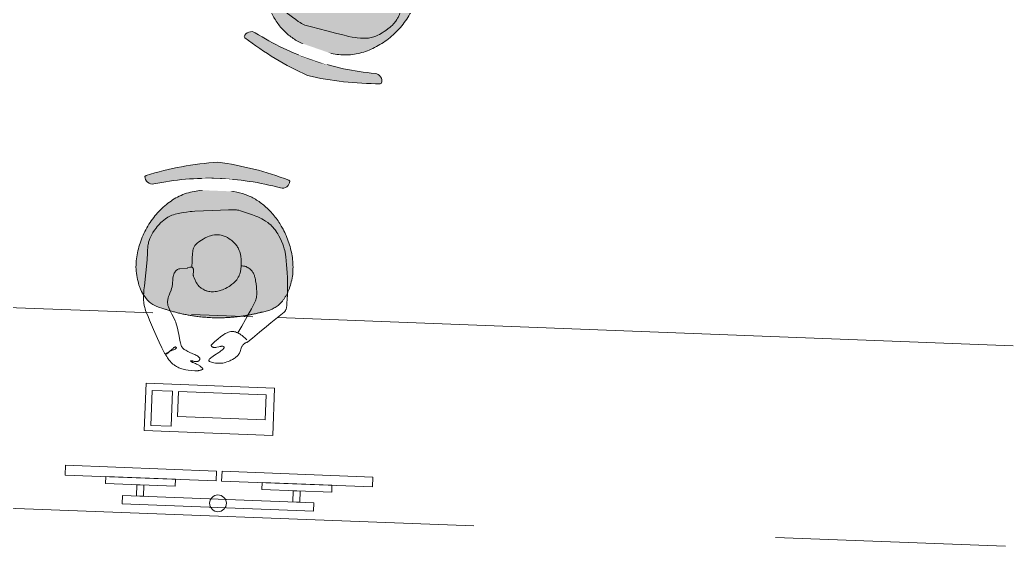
# Model space of a CAD drawing. Header units: millimetres. Extents: x 53255 to 75711, y -557 to 19362.
# Drawn here: x 58340 to 61893, y -557 to 1327 of the extents above; entities that cross this region are included whole.
import ezdxf

# ---------------------------------------------------------------- set-up
doc = ezdxf.new("R2010")
doc.units = ezdxf.units.MM
doc.header["$MEASUREMENT"] = 0
for name, color, linetype, lineweight in [('FURN-FILE', 211, 'Continuous', 0), ('FURN-WKST', 42, 'Continuous', 13), ('Q-CASE', 33, 'Continuous', 13)]:
    doc.layers.add(name, color=color, linetype=linetype, lineweight=lineweight)

# ---------------------------------------------------------------- blocks, each defined once
blk = doc.blocks.new('*U128')
at = {"linetype": 'ByBlock', "lineweight": -2, "extrusion": (0, 0, -1)}
blk.add_hatch(color=7, dxfattribs=at).paths.add_polyline_path([(240, 333.8, 0.058838), (-17.8, 378.3, 0.058838), (-270.6, 310.9), (-274, 307.6, 0.485231), (-240.2, 283.4, -0.059133), (-15.2, 320.4, -0.059133), (212.3, 303.7, 0.485231), (243.7, 330.9)])
h = blk.add_hatch(color=7, dxfattribs=at)
edge = h.paths.add_edge_path()
edge.add_spline(control_points=[(177.4, -145.2), (207.7, -138.4), (239.5, -120.2), (285.5, -39.3), (282.8, 112.4), (154.2, 268.8), (37, 282.3), (-13.3, 278.2)], knot_values=[0, 0, 0, 0, 0.127805, 0.173291, 0.430539, 0.788352, 1, 1, 1, 1], degree=3, periodic=0)
edge.add_spline(control_points=[(-13.3, 278.2), (-63.7, 277.8), (-179.2, 253.8), (-293.3, 86.5), (-282.4, -64.8), (-229.3, -141.2), (-196, -156.5), (-165.2, -160.6)], knot_values=[0, 0, 0, 0, 0.211648, 0.569461, 0.826709, 0.872195, 1, 1, 1, 1], degree=3, periodic=0)
edge.add_line((-165.2, -160.6), (-165.2, -160.8))
edge.add_arc((-20, 427.7), 606.2, 256.1357, 272.5726)
edge.add_arc((-20, 427.7), 606.2, 272.5725, 289.0094)
edge.add_line((177.4, -145.4), (177.4, -145.2))
at = {"color": 0, "linetype": 'ByBlock', "lineweight": -2, "extrusion": (0, 0, -1), "flags": 128}
blk.add_lwpolyline([(240, 333.8, 0.058838), (-17.8, 378.3), (-17.8, 378.3, 0.058838), (-270.6, 310.9), (-274, 307.6, 0.485231), (-240.2, 283.4), (-240.2, 283.4, -0.059133), (-15.2, 320.4, -0.059133), (212.3, 303.7), (212.3, 303.7, 0.485231), (243.7, 330.9), (240, 333.8)], format="xyb", close=True, dxfattribs=at)
at = {"color": 0, "linetype": 'ByBlock', "lineweight": -2}
blk.add_rational_spline([(-177.4, -145.2), (-207.7, -138.4), (-239.5, -120.2), (-285.5, -39.3), (-282.8, 112.4), (-154.2, 268.8), (-37, 282.3), (13.3, 278.2), (63.7, 277.8), (179.2, 253.8), (293.3, 86.5), (282.4, -64.8), (229.3, -141.2), (196, -156.5), (165.2, -160.6), (165.2, -160.6), (165.2, -160.7), (165.2, -160.8), (108.8, -174.7), (50.9, -180.5), (-7.2, -177.9), (-65.3, -175.2), (-122.4, -164.4), (-177.4, -145.4), (-177.4, -145.3), (-177.4, -145.3), (-177.4, -145.2)], [1, 1, 1, 1, 1, 1, 1, 1, 1, 1, 1, 1, 1, 1, 1, 1, 1, 1, 0.993153505411, 0.993153505411, 1, 0.993153505411, 0.993153505411, 1, 1, 1, 1], degree=3, knots=[0, 0, 0, 0, 0.021301, 0.028882, 0.071757, 0.131392, 0.166667, 0.166667, 0.166667, 0.201941, 0.261577, 0.304452, 0.312032, 0.333333, 0.333333, 0.333333, 0.5, 0.5, 0.5, 0.666667, 0.666667, 0.666667, 0.833333, 0.833333, 0.833333, 1, 1, 1, 1], dxfattribs=at)
blk.add_wipeout([(-37.7, 321.4), (67.7, 317.3), (66, 274.1), (-39.4, 278.1)], dxfattribs=at)
blk = doc.blocks.new('*U129')
at = {"color": 0, "linetype": 'ByBlock', "lineweight": -2, "extrusion": (0, 0, -1), "flags": 128}
for points in [[(67.6, 119.9), (64.8, 117), (62.3, 114.2), (60.1, 111.5), (58.2, 108.8), (54.9, 103.7), (52.4, 99), (50.3, 94.8), (48.7, 91), (46.3, 84.4), (44.7, 79.5), (43.7, 75.8), (42.4, 70.4), (41.4, 65.2), (41.1, 62.7), (41, 60.3), (41.3, 55.5), (42.1, 50.9), (43.4, 46.6), (45, 42.6), (46.8, 38.8), (48.8, 35.3), (50.9, 32.1), (55.2, 26.1), (59.5, 21.1), (63.5, 16.9), (67.2, 13.3), (74, 7.6), (79.3, 3.7), (83.3, 1), (89.3, -2.5), (95.3, -5.4), (95.5, -5.4), (95.7, -5.5), (95.9, -5.5), (96, -5.5), (96.2, -5.5), (96.6, -5.5), (97, -5.4), (97.3, -5.3), (97.6, -5.2), (97.9, -5), (98.2, -4.9), (98.7, -4.6), (99.1, -4.3), (99.5, -4), (99.8, -3.8), (100, -3.6), (100.2, -3.4), (100.5, -3), (100.7, -2.8), (100.9, -2.6), (101, -2.4), (101.2, -2.1), (101.5, -1.3), (101.7, -0.5), (101.8, 0.5), (101.9, 1.4), (101.8, 3.5), (101.7, 5.6), (101.4, 7.8), (101, 9.9), (97.5, 26.9), (97.2, 28.8), (97, 30.5), (96.8, 31.9), (96.7, 34.2), (96.7, 35.8), (96.8, 36.8), (97.1, 38.3), (97.5, 39.4), (97.9, 40), (98.8, 40.6), (99.8, 40.8), (101, 40.6), (102.4, 40), (103.8, 39.1), (105.2, 38), (106.8, 36.7), (108.3, 35.2), (109.9, 33.6), (113.1, 30.1), (116.3, 26.5), (119.4, 22.8), (131.4, 8.2), (135.8, 3), (139.5, -1.1), (142.5, -4.3), (145, -6.6), (147, -8.3), (148.6, -9.4), (149.8, -10.1), (150.9, -10.5), (151.7, -10.7), (152.4, -10.6), (153.3, -10.3), (154, -9.7), (154.3, -9), (154.8, -7.7), (155, -6.1), (155.6, 0.9), (156, 7.1), (156.2, 12.4), (156.2, 21.8), (156, 28.8), (155.6, 34), (154.9, 41.8), (153.8, 49.5), (153.2, 52.7), (152.4, 55.7), (151.5, 58.4), (150.6, 60.8), (149.6, 63.1), (147.4, 67.3), (145.2, 70.9), (143.1, 74), (141.1, 76.6), (137.4, 81), (134.3, 84.2), (129.5, 88.8), (124.3, 93.1), (122.1, 94.7), (120, 95.9), (117.9, 96.9), (115.9, 97.7), (114, 98.4), (110.4, 99.4), (104.1, 100.8), (99.3, 101.9), (95.8, 102.8), (93.3, 103.7), (91.5, 104.4), (90.1, 105.1), (88.2, 106.2), (86.3, 107.6), (85.2, 108.4), (84.3, 109.2), (83.6, 109.9), (82.9, 110.5), (81.8, 111.6), (81, 112.5), (80.4, 113.2), (79.6, 114.2), (78.8, 115.3), (78.4, 115.8), (78.1, 116.4), (77.6, 117.4), (76.1, 121.2), (75.7, 122.1), (75.3, 122.8), (75.1, 123.3), (74.6, 124), (74.3, 124.3), (74, 124.6), (59.1, 140.2), (36.2, 163.2), (13.5, 186.2), (-0.5, 201.1), (-21.2, 223.6), (-31.8, 234.8), (-42.6, 245.8), (-43.7, 246.8), (-44.8, 247.6), (-45.8, 248.3), (-46.9, 248.9), (-47.9, 249.5), (-49.8, 250.3), (-51.6, 250.9), (-53.2, 251.4), (-54.6, 251.8), (-57.1, 252.2), (-59, 252.5), (-61.9, 252.8), (-64.7, 252.9), (-74.3, 253.2), (-90.9, 253.1), (-103.2, 252.7), (-121.7, 251.6), (-140.3, 250), (-165.4, 247.4), (-184.2, 245), (-212.2, 241), (-226.2, 238.7), (-240.1, 236.2), (-248.6, 234.3), (-255.9, 232.3), (-262.2, 230.3), (-267.7, 228.3), (-277.2, 224.5), (-284.2, 221.3), (-294.6, 216.2), (-304.7, 210.7), (-312.4, 206.1), (-319, 201.8), (-324.5, 197.8), (-329.2, 194.1), (-333.2, 190.7), (-336.6, 187.6), (-342.3, 181.9), (-346.4, 177.3), (-349.4, 173.7), (-353.6, 168), (-357.5, 162), (-360, 157.8), (-364.2, 150.1), (-367.5, 143.3), (-370.1, 137.4), (-372.2, 132.2), (-375.5, 122.9), (-377.8, 115.9), (-380.8, 105.3), (-383.7, 94.3), (-387.6, 80.1), (-390.3, 69.4), (-392, 61.5), (-392.9, 55.5), (-393.4, 51), (-393.6, 47.6), (-393.7, 42.5), (-393.4, 37.4), (-391.6, 18.4), (-388.4, -10.1), (-385, -38.5), (-381.1, -69.9), (-377.2, -101.3), (-376, -110.1), (-374.7, -117.7), (-372.1, -131.1), (-369.9, -141.1), (-368, -148.5), (-364.9, -159.5), (-361.5, -170.2), (-359.3, -176.2), (-356.9, -181.5), (-354.3, -186.4), (-351.7, -190.9), (-349, -195), (-343.5, -202.3), (-338.2, -208.4), (-333.2, -213.6), (-328.5, -217.9), (-319.7, -225.1), (-312.7, -230.3), (-307.2, -234), (-298.7, -239.3), (-289.8, -244.3), (-286.4, -246.1), (-280, -249.1), (-274.6, -251.4), (-269.8, -253.1), (-265.6, -254.4), (-262, -255.5), (-255.6, -256.9), (-250.7, -257.7), (-247.1, -258.1), (-241.5, -258.6), (-235.9, -258.8), (-230.2, -258.7), (-220.2, -258.5), (-205.3, -258), (-197.8, -257.9), (-190.4, -257.9), (-143.9, -259), (-97.3, -260.2), (-82.7, -260.5), (-71.8, -260.5), (-63.6, -260.3), (-57.5, -260), (-48.3, -259.2), (-43.7, -258.7), (-39.2, -258), (-35, -257.1), (-31.1, -256.2), (-23.9, -254.2), (-17.7, -252), (-12.4, -250), (-3.1, -245.9), (3.7, -242.6), (13.8, -237.5), (23.8, -232.2), (55.3, -215.5), (86.8, -198.5), (99.7, -191.5), (118.8, -180.7), (137.8, -169.7), (138.9, -168.9), (139.7, -168), (140.2, -167.1), (140.5, -166.1), (140.5, -165.1), (140.5, -164.1), (140.2, -163), (139.9, -161.9), (139.4, -160.9), (138.9, -159.8), (137.6, -157.7), (136.1, -155.6), (134.5, -153.6), (132.9, -151.7), (129.6, -148.2), (126.6, -145.1), (123.9, -142.5), (121.7, -140.4), (119.8, -138.6), (118.3, -137.1), (117.1, -135.8), (116.2, -134.8), (115.4, -134), (114.3, -132.7), (113.7, -131.8), (113.3, -131.2), (113, -130.5), (113, -129.9), (113.2, -129.6), (113.4, -129.6), (113.8, -129.8), (114.2, -130.2), (114.7, -130.8), (115.3, -131.5), (115.8, -132.3), (116.5, -133.2), (117.1, -134.2), (118.5, -136.3), (119.9, -138.5), (121.3, -140.8), (124.1, -145.3), (126.8, -149.4), (129.2, -152.9), (131.3, -155.7), (133.1, -158.1), (134.7, -159.9), (136, -161.4), (137.2, -162.5), (138.2, -163.3), (139, -163.9), (139.7, -164.3), (141, -164.9), (141.8, -165.1), (142.5, -165.1), (143.3, -164.9), (144.2, -164.5), (146.1, -163.1), (148.1, -161.7), (150.1, -160.3), (152.1, -158.9), (156, -155.9), (159.5, -153.1), (162.6, -150.5), (165.3, -148), (167.6, -145.8), (169.5, -143.7), (172.6, -140), (174.8, -137), (176.2, -134.7), (178.1, -131.1), (178.9, -129.3), (179.6, -127.4), (182.3, -118.5), (184.3, -110.7), (185.8, -103.9), (187, -98), (188.6, -87.7), (189.6, -80), (190.7, -68.5), (191.5, -57), (191.6, -55.2), (191.7, -53.5), (191.7, -51.7), (191.6, -48.4), (191.5, -45.4), (191.2, -42.9), (190.8, -40.7), (190.4, -38.8), (190, -37.3), (189.6, -36), (189.2, -35), (188.8, -34.1), (188, -32.7), (187.3, -31.8), (186.7, -31.2), (185.8, -30.4), (184.8, -29.7), (184.4, -29.6), (184.1, -29.5), (183.7, -29.5), (183.4, -29.5), (183.1, -29.5), (182.8, -29.6), (182.2, -29.9), (181.6, -30.2), (181, -30.6), (180.5, -31), (180, -31.5), (179.6, -31.9), (178.7, -32.9), (178, -33.8), (176.8, -35.5), (175.9, -36.7), (175.2, -37.7), (174.8, -38.3), (174.1, -39.3), (173.5, -40.2), (172.8, -41.2), (172.2, -42.2), (171.1, -44.5), (170.2, -46.9), (169.4, -49.2), (168, -53.9), (167, -58.1), (166.1, -61.8), (165.3, -64.8), (164.6, -67.3), (164, -69.3), (163.4, -70.9), (162.8, -72.1), (162.3, -73), (161.9, -73.8), (161.4, -74.3), (160.6, -75.1), (160, -75.5), (159.4, -75.6), (158.6, -75.7), (157.7, -75.5), (157.2, -75.3), (156.8, -74.9), (156.5, -74.5), (156.3, -74.1), (156.1, -73.5), (156, -73), (155.9, -72.4), (155.9, -71), (156.1, -69.7), (156.3, -68.3), (156.5, -66.9), (157.1, -64.2), (158.1, -59.2), (158.4, -57.3), (158.5, -55.7), (158.6, -54.3), (158.6, -53.1), (158.6, -52.2), (158.5, -51.3), (158.2, -50), (157.9, -49.1), (157.6, -48.4), (157, -47.5), (156.2, -46.8), (155.3, -46), (154.5, -45.4), (153.8, -44.8), (153.2, -44.4), (152.6, -44), (152.1, -43.7), (151.2, -43.1), (150.5, -42.8), (150, -42.6), (149.2, -42.3), (148.8, -42.2), (148.4, -42.1), (146.2, -41.7), (144.2, -41.7), (142.4, -42.1), (140.8, -42.8), (139.4, -43.7), (138.1, -44.8), (136.9, -46.1), (135.9, -47.5), (134, -50.7), (132.4, -54.2), (131.1, -57.9), (129.9, -61.5), (127.9, -68.9), (124.3, -82.4), (122.8, -87.4), (121.4, -91.7), (120, -95.2), (118.7, -98.2), (117.4, -100.6), (115, -104.5), (113, -107.1), (111.3, -108.7), (108.5, -110.8), (107, -111.7), (105.4, -112.4), (96, -115.7), (87.6, -118.4), (58, -126.7), (43.2, -131.1), (36, -133.6), (28.8, -136.2), (23.8, -138.4), (19.3, -140.7), (11, -145.5), (-3.1, -154.8), (-13.8, -161.6), (-17.9, -163.9), (-21.5, -165.8), (-28.1, -168.7), (-33.1, -170.5), (-37, -171.5), (-43.1, -172.6), (-46.2, -172.9), (-49.4, -173), (-52.9, -172.9), (-56.1, -172.7), (-59.1, -172.3), (-64.5, -171.4), (-69.2, -170.3), (-77.3, -168.1), (-89.2, -164.4), (-95.1, -162.8), (-101.1, -161.4), (-104.8, -160.8), (-108.2, -160.4), (-114.7, -160.1), (-126.2, -160.1), (-130.5, -160.1), (-134.3, -159.9), (-137.6, -159.6), (-140.4, -159.3), (-145.4, -158.4), (-149, -157.3), (-151.7, -156.3), (-153.7, -155.4), (-156.6, -153.9), (-159.6, -152), (-160.7, -151.1), (-161.7, -150.3), (-163.5, -148.4), (-164.9, -146.5), (-166.1, -144.7), (-166.9, -142.9), (-167.7, -141.1), (-168.2, -139.4), (-169.1, -136.1), (-169.7, -133.1), (-170.4, -127.7), (-171.3, -119.6), (-171.9, -115.6), (-172.3, -113.7), (-172.8, -111.8), (-173.1, -110.8), (-173.5, -109.9), (-174.3, -108.2), (-175.7, -105.3), (-176.2, -104.2), (-176.6, -103.2), (-176.9, -102.3), (-177.1, -101.6), (-177.2, -100.9), (-177.3, -100.2), (-177.3, -99.1), (-177.3, -98.2), (-177.2, -97.6), (-177, -96.5), (-176.7, -95.4), (-176.2, -94.3), (-175.6, -93.3), (-175, -92.4), (-174.4, -91.6), (-173.8, -91), (-173.1, -90.5), (-172.4, -90), (-171, -89.3), (-169.6, -88.9), (-168.1, -88.6), (-166.7, -88.4), (-165.4, -88.3), (-162.8, -88.3), (-153.2, -88.9), (-150.9, -88.9), (-149.3, -88.7), (-148.1, -88.5), (-146.3, -88.1), (-145.5, -87.8), (-144.7, -87.4), (-135.3, -82.6), (-131.7, -80.8), (-128.7, -79.1), (-126, -77.6), (-123.8, -76.2), (-119.9, -73.5), (-117, -71.2), (-115, -69.4), (-113.5, -67.9), (-111.3, -65.6), (-109.2, -63), (-107.1, -60.3), (-105.4, -57.6), (-103.9, -55.2), (-102.6, -52.9), (-100.6, -48.4), (-99, -44.5), (-97.9, -41.1), (-97.1, -38), (-96.5, -35.3), (-95.8, -30.5), (-95.4, -26.9), (-95.1, -21.3), (-95.1, -15.7), (-95.2, -12.2), (-95.6, -8.9), (-96, -5.9), (-97.2, -0.2), (-98.5, 4.7), (-99.9, 8.9), (-101.3, 12.5), (-102.6, 15.6), (-105.2, 20.9), (-107.3, 24.8), (-110.7, 30.5), (-114.5, 35.9), (-118.5, 41.2), (-122.1, 45.8), (-125.3, 49.7), (-128.3, 53), (-131, 55.8), (-133.5, 58.2), (-138.1, 62.2), (-141.8, 65), (-144.7, 67), (-149.3, 69.8), (-151.8, 71.1), (-154.3, 72.3), (-157.1, 73.6), (-159.6, 74.6), (-162, 75.4), (-166.5, 76.7), (-170.3, 77.6), (-173.7, 78.2), (-176.6, 78.6), (-181.8, 79), (-185.6, 79.2), (-191.6, 79.2), (-197.6, 79.2), (-205.2, 78.9), (-211.9, 78.3), (-217.7, 77.5), (-222.7, 76.7), (-227, 75.8), (-230.7, 74.8), (-237.1, 73), (-241.9, 71.4), (-245.3, 70), (-250.4, 67.8), (-255.3, 65.2), (-258.3, 63.5), (-263.7, 60.1), (-268.2, 56.8), (-271.9, 53.6), (-275.1, 50.6), (-277.7, 47.8), (-279.8, 45.2), (-281.7, 42.8), (-284.7, 38.3), (-286.9, 34.7), (-288.4, 31.8), (-290.5, 27.3), (-292.5, 22.4), (-294.2, 17.4), (-295.6, 12.7), (-296.6, 8.4), (-297.4, 4.5), (-297.9, 0.8), (-298.3, -2.6), (-298.6, -8.9), (-298.6, -14.2), (-298.2, -18.8), (-297.7, -22.7), (-297.2, -26.1), (-295.8, -31.9), (-294.6, -36.1), (-292.4, -42.2), (-289.8, -48.1), (-287.9, -51.9), (-285.9, -55.5), (-283.9, -59), (-279.8, -65.5), (-275.8, -71), (-272, -75.7), (-268.4, -79.6), (-265.1, -82.9), (-262.1, -85.5), (-259.3, -87.6), (-256.8, -89.3), (-252.3, -92), (-248.7, -93.7), (-246, -94.7), (-241.7, -96), (-237.3, -96.8), (-229.9, -97.5), (-223.4, -97.9), (-217.9, -97.9), (-208.3, -97.8), (-194, -97.1), (-186.8, -96.8), (-179.6, -96.6)], [(44.3, 86.5), (19.9, 97.9), (-4.6, 109.4), (-20.7, 116.9), (-32.7, 122.4), (-41.8, 126.5), (-55.6, 132.4), (-62.7, 135.3), (-69.9, 138.1), (-74.5, 139.6), (-78.9, 140.7), (-83, 141.5), (-86.9, 142), (-90.6, 142.3), (-97.5, 142.5), (-103.6, 142.3), (-108.9, 141.8), (-118.2, 140.5), (-125.2, 139.3), (-135.5, 137.2), (-145.5, 135.1), (-150.5, 134), (-154.9, 132.9), (-158.6, 131.7), (-161.9, 130.5), (-164.7, 129.3), (-167.1, 128.2), (-169.2, 127.1), (-172.7, 125), (-175.3, 123.2), (-177.1, 121.8), (-179.8, 119.4), (-182.3, 116.8), (-183.6, 115.1), (-186.1, 112), (-188, 109.2), (-189.5, 106.7), (-190.7, 104.4), (-191.6, 102.4), (-192.4, 100.7), (-193.5, 97.5), (-194.2, 95.1), (-194.6, 93.3), (-195.1, 90.5), (-195.4, 87.7), (-195.7, 83.5), (-196, 79.2)]]:
    blk.add_lwpolyline(points, dxfattribs=at)
blk = doc.blocks.new('*U130')
at = {"color": 0, "linetype": 'ByBlock', "lineweight": -2, "flags": 128}
for points in [[(-93.8, -226.5), (-76.1, 233.1), (93.8, 226.5), (76.1, -233.1), (-93.8, -226.5)], [(65, 131.6), (67.8, 204.9), (-57.6, 209.7), (-60.4, 136.4), (65, 131.6)], [(-37.9, -200.2), (-25.8, 114.3), (64.2, 110.8), (52, -203.7), (-37.9, -200.2)]]:
    blk.add_lwpolyline(points, close=True, dxfattribs=at)
blk = doc.blocks.new('wrk3_21')
at = {"layer": 'FURN-FILE', "color": 0, "linetype": 'Continuous', "lineweight": 0, "flags": 128}
for points in [[(200, 166.9), (740, 166.9), (740, 201.9), (200, 201.9), (200, 166.9)], [(760, 166.9), (1300, 166.9), (1300, 201.9), (760, 201.9), (760, 166.9)], [(345, 166.9), (595, 166.9), (595, 141.9), (345, 141.9), (345, 166.9)], [(905, 166.9), (1155, 166.9), (1155, 141.9), (905, 141.9), (905, 166.9)], [(457.5, 141.9), (482.5, 141.9), (482.5, 101.9), (457.5, 101.9), (457.5, 141.9)], [(1017.5, 141.9), (1042.5, 141.9), (1042.5, 101.9), (1017.5, 101.9), (1017.5, 141.9)], [(407.5, 101.9), (1092.5, 101.9), (1092.5, 71.9), (407.5, 71.9), (407.5, 101.9)]]:
    blk.add_lwpolyline(points, close=True, dxfattribs=at)
at = {"layer": 'FURN-FILE', "color": 0, "linetype": 'Continuous', "lineweight": 0}
blk.add_circle((750, 86.9), 30, dxfattribs=at)
at = {"layer": 'FURN-WKST', "color": 0}
blk.add_line((0, 40), (1500, 40), dxfattribs=at)
at = {"layer": 'FURN-FILE', "color": 0, "linetype": 'Continuous', "lineweight": 0, "extrusion": (0, 0, -1), "rotation": 2.212929250014386}
blk.add_blockref('*U128', (-705.9, 928), dxfattribs=at)
at = {"layer": 'FURN-FILE', "color": 0, "linetype": 'Continuous', "lineweight": 0, "rotation": 92.21320400544748}
blk.add_blockref('*U130', (706.2, 421.9), dxfattribs=at)
at = {"layer": 'FURN-WKST', "color": 0, "flags": 128}
blk.add_lwpolyline([(0, 0), (1500, 0), (1500, 750), (0, 750), (0, 0)], close=True, dxfattribs=at)
at = {"layer": 'FURN-FILE', "color": 0, "linetype": 'Continuous', "lineweight": 0, "extrusion": (0, 0, -1), "rotation": 92.21292925001437}
blk.add_blockref('*U129', (-713.2, 747.1), dxfattribs=at)
blk = doc.blocks.new('*U192')
at = {"linetype": 'ByBlock', "lineweight": -2, "extrusion": (0, 0, -1)}
blk.add_hatch(color=7, dxfattribs=at).paths.add_polyline_path([(240, 333.8, 0.058838), (-17.8, 378.3, 0.058838), (-270.6, 310.9), (-274, 307.6, 0.485231), (-240.2, 283.4, -0.059133), (-15.2, 320.4, -0.059133), (212.3, 303.7, 0.485231), (243.7, 330.9)])
h = blk.add_hatch(color=7, dxfattribs=at)
edge = h.paths.add_edge_path()
edge.add_spline(control_points=[(177.4, -145.2), (207.7, -138.4), (239.5, -120.2), (285.5, -39.3), (282.8, 112.4), (154.2, 268.8), (37, 282.3), (-13.3, 278.2)], knot_values=[0, 0, 0, 0, 0.127805, 0.173291, 0.430539, 0.788352, 1, 1, 1, 1], degree=3, periodic=0)
edge.add_spline(control_points=[(-13.3, 278.2), (-63.7, 277.8), (-179.2, 253.8), (-293.3, 86.5), (-282.4, -64.8), (-229.3, -141.2), (-196, -156.5), (-165.2, -160.6)], knot_values=[0, 0, 0, 0, 0.211648, 0.569461, 0.826709, 0.872195, 1, 1, 1, 1], degree=3, periodic=0)
edge.add_line((-165.2, -160.6), (-165.2, -160.8))
edge.add_arc((-20, 427.7), 606.2, 256.1357, 272.5726)
edge.add_arc((-20, 427.7), 606.2, 272.5725, 289.0094)
edge.add_line((177.4, -145.4), (177.4, -145.2))
at = {"color": 0, "linetype": 'ByBlock', "lineweight": -2, "extrusion": (0, 0, -1), "flags": 128}
blk.add_lwpolyline([(240, 333.8, 0.058838), (-17.8, 378.3), (-17.8, 378.3, 0.058838), (-270.6, 310.9), (-274, 307.6, 0.485231), (-240.2, 283.4), (-240.2, 283.4, -0.059133), (-15.2, 320.4, -0.059133), (212.3, 303.7), (212.3, 303.7, 0.485231), (243.7, 330.9), (240, 333.8)], format="xyb", close=True, dxfattribs=at)
at = {"color": 0, "linetype": 'ByBlock', "lineweight": -2}
blk.add_rational_spline([(-177.4, -145.2), (-207.7, -138.4), (-239.5, -120.2), (-285.5, -39.3), (-282.8, 112.4), (-154.2, 268.8), (-37, 282.3), (13.3, 278.2), (63.7, 277.8), (179.2, 253.8), (293.3, 86.5), (282.4, -64.8), (229.3, -141.2), (196, -156.5), (165.2, -160.6), (165.2, -160.6), (165.2, -160.7), (165.2, -160.8), (108.8, -174.7), (50.9, -180.5), (-7.2, -177.9), (-65.3, -175.2), (-122.4, -164.4), (-177.4, -145.4), (-177.4, -145.3), (-177.4, -145.3), (-177.4, -145.2)], [1, 1, 1, 1, 1, 1, 1, 1, 1, 1, 1, 1, 1, 1, 1, 1, 1, 1, 0.993153505411, 0.993153505411, 1, 0.993153505411, 0.993153505411, 1, 1, 1, 1], degree=3, knots=[0, 0, 0, 0, 0.021301, 0.028882, 0.071757, 0.131392, 0.166667, 0.166667, 0.166667, 0.201941, 0.261577, 0.304452, 0.312032, 0.333333, 0.333333, 0.333333, 0.5, 0.5, 0.5, 0.666667, 0.666667, 0.666667, 0.833333, 0.833333, 0.833333, 1, 1, 1, 1], dxfattribs=at)
blk.add_wipeout([(-37.7, 321.4), (67.7, 317.3), (66, 274.1), (-39.4, 278.1)], dxfattribs=at)
blk = doc.blocks.new('*U193')
at = {"color": 0, "linetype": 'ByBlock', "lineweight": -2, "extrusion": (0, 0, -1), "flags": 128}
for points in [[(67.6, 119.9), (61.8, 113.1), (57.1, 107.1), (53.3, 101.8), (50.4, 97.1), (48.1, 93), (46.3, 89.5), (45, 86.4), (43.9, 83.6), (43.1, 81.3), (42.1, 77.2), (41.5, 74.1), (41.3, 71.9), (41.2, 68.5), (41.4, 65.2), (42.2, 60.5), (43.5, 56.1), (45.1, 52), (46.9, 48.2), (48.8, 44.6), (50.9, 41.3), (55.2, 35.2), (59.4, 29.9), (63.4, 25.3), (71, 17.4), (83, 5.8), (95.3, -5.4), (95.4, -5.5), (95.6, -5.6), (95.8, -5.7), (96, -5.8), (96.1, -5.8), (96.3, -5.8), (96.4, -5.8), (96.8, -5.8), (97.1, -5.7), (97.4, -5.6), (97.6, -5.5), (97.9, -5.3), (98.1, -5.2), (98.6, -4.8), (99, -4.5), (99.3, -4.2), (99.8, -3.7), (100.2, -3.3), (100.5, -3), (100.7, -2.7), (100.9, -2.4), (101.2, -2.1), (101.8, -1.2), (102.3, -0.2), (102.7, 0.9), (103, 1.9), (103.1, 3), (103.2, 5.2), (103.1, 7.4), (102.8, 9.5), (102.4, 11.5), (101.4, 15.5), (99.3, 22.5), (98.5, 25.1), (97.9, 27.3), (97.4, 29.1), (97, 30.7), (96.8, 32), (96.5, 34.2), (96.5, 35.7), (96.6, 36.7), (97, 38.2), (97.5, 39.4), (98.5, 40.5), (99.6, 41.1), (100.8, 41.2), (102.1, 40.9), (103.5, 40.2), (104.9, 39.3), (106.3, 38.2), (107.8, 36.9), (109.3, 35.5), (110.9, 33.9), (113.9, 30.5), (116.9, 26.9), (119.8, 23.3), (130.9, 9.1), (135, 4.1), (138.4, 0), (141.3, -3.1), (143.7, -5.5), (145.6, -7.2), (147.3, -8.3), (148.6, -9.1), (149.7, -9.6), (150.6, -9.8), (152, -9.8), (152.9, -9.4), (153.6, -8.9), (154.4, -7.7), (155, -6.1), (155.9, -2.9), (156.7, 0.2), (157.3, 3.3), (158.1, 9.1), (158.6, 14.3), (158.8, 18.9), (158.8, 22.9), (158.6, 26.5), (158.1, 32.6), (157.4, 37.1), (156.7, 40.3), (155.4, 45.1), (153.8, 49.5), (151.3, 55.3), (149, 60.4), (146.7, 64.8), (144.5, 68.6), (142.5, 72), (140.6, 74.8), (137.1, 79.7), (134.2, 83.3), (131.9, 85.9), (128.3, 89.6), (124.3, 93.1), (122.1, 94.7), (120, 96), (118, 97), (116, 97.8), (114.1, 98.5), (110.5, 99.5), (97.8, 102.3), (94.7, 103.2), (92.5, 104), (90.9, 104.8), (88.5, 106), (86.3, 107.6), (85.3, 108.4), (84.4, 109.2), (83.6, 109.9), (82.3, 111.1), (81.4, 112.1), (80.7, 112.9), (79.7, 114), (78.8, 115.3), (78.4, 115.8), (78.1, 116.4), (77.6, 117.4), (76.1, 121.2), (75.7, 122.1), (75.3, 122.8), (75.1, 123.3), (74.6, 124), (74.3, 124.3), (74, 124.6), (59.1, 140.2), (36.2, 163.2), (13.5, 186.2), (-0.4, 201.1), (-21, 223.6), (-31.6, 234.8), (-42.6, 245.8), (-43.7, 246.8), (-44.8, 247.6), (-45.9, 248.3), (-46.9, 248.9), (-47.9, 249.5), (-49.9, 250.3), (-51.7, 251), (-53.2, 251.4), (-54.7, 251.8), (-57.2, 252.3), (-59.1, 252.5), (-61.9, 252.8), (-64.7, 252.9), (-74.2, 253.1), (-90.8, 253), (-103.2, 252.7), (-121.7, 251.6), (-140.3, 250), (-165.3, 247.4), (-184, 245.1), (-212.1, 241.1), (-226.1, 238.7), (-240.1, 236.2), (-248.6, 234.3), (-255.9, 232.3), (-262.1, 230.3), (-267.6, 228.4), (-277, 224.6), (-284, 221.5), (-294.3, 216.4), (-304.7, 210.7), (-312.6, 206), (-319.3, 201.6), (-324.9, 197.6), (-329.6, 193.9), (-333.6, 190.4), (-337, 187.3), (-342.6, 181.6), (-346.6, 177.1), (-349.5, 173.5), (-353.7, 167.9), (-357.5, 162), (-362.2, 153.8), (-365.9, 146.6), (-368.8, 140.3), (-371.1, 134.7), (-374.8, 124.9), (-377.3, 117.4), (-380.6, 106), (-383.7, 94.3), (-387.5, 80.1), (-390.3, 69.5), (-392, 61.5), (-392.9, 55.5), (-393.4, 51), (-393.6, 47.6), (-393.7, 42.5), (-393.4, 37.4), (-391.6, 18.4), (-388.4, -10.1), (-385, -38.5), (-381.1, -69.9), (-377.2, -101.3), (-376, -110), (-374.8, -117.7), (-372.3, -130.9), (-370.1, -140.8), (-368.3, -148.2), (-365.1, -159.2), (-361.5, -170.2), (-359.1, -176.3), (-356.6, -181.8), (-353.9, -186.8), (-351.2, -191.4), (-348.5, -195.5), (-342.9, -202.9), (-337.5, -209.1), (-332.4, -214.3), (-327.8, -218.6), (-319.1, -225.7), (-312.2, -230.8), (-306.8, -234.4), (-298.5, -239.5), (-289.8, -244.3), (-283.1, -247.6), (-277.3, -250.2), (-272.2, -252.1), (-267.8, -253.7), (-263.9, -254.8), (-260.4, -255.7), (-254.4, -257), (-249.8, -257.8), (-246.4, -258.2), (-241.2, -258.6), (-235.9, -258.8), (-224.5, -258.6), (-207.4, -258.1), (-198.9, -257.9), (-190.4, -257.9), (-143.9, -259), (-97.3, -260.2), (-82.7, -260.5), (-71.8, -260.5), (-63.6, -260.4), (-57.4, -260.1), (-52.8, -259.7), (-46, -259), (-39.2, -258), (-35, -257.1), (-27.3, -255.2), (-20.7, -253), (-15, -250.9), (-10, -248.9), (-1.4, -245), (11.3, -238.7), (23.8, -232.2), (55.4, -215.5), (86.8, -198.5), (99.7, -191.5), (118.8, -180.6), (137.8, -169.7), (138.8, -168.9), (139.6, -168), (140, -167.2), (140.2, -166.2), (140.2, -165.3), (140, -164.3), (139.6, -163.3), (139.1, -162.4), (138.5, -161.4), (137.8, -160.4), (136.3, -158.4), (134.5, -156.5), (132.7, -154.6), (128.9, -151.1), (122, -144.9), (119.6, -142.6), (117.7, -140.7), (116.1, -139), (114.9, -137.6), (114.1, -136.5), (113.4, -135.5), (112.9, -134.7), (112.4, -133.3), (112.2, -132.3), (112.2, -131.7), (112.4, -130.7), (113, -129.9), (113.7, -129.3), (114.4, -129), (115.2, -129), (115.9, -129.3), (116.6, -129.7), (117.3, -130.3), (118.1, -131.1), (118.8, -132), (119.5, -132.9), (120.9, -135), (122.3, -137.3), (123.6, -139.7), (126.1, -144.4), (130.6, -152.9), (132.4, -155.9), (133.9, -158.3), (135.2, -160.2), (136.4, -161.7), (137.4, -162.8), (138.3, -163.6), (139, -164.2), (139.7, -164.7), (140.8, -165.2), (141.7, -165.3), (142.3, -165.3), (143.2, -165), (144.2, -164.5), (148.6, -161.2), (152.6, -158), (156.2, -155.1), (159.4, -152.3), (162.1, -149.7), (164.5, -147.4), (168.7, -143), (171.6, -139.4), (173.7, -136.6), (176.8, -132.2), (178.2, -129.8), (179.6, -127.4), (181.8, -122.9), (183.7, -118.7), (185.2, -114.8), (186.4, -111.1), (188.3, -104.3), (189.6, -98.3), (190.4, -93.1), (190.9, -88.6), (191.4, -80.6), (191.7, -68.8), (191.5, -57), (191.4, -53.5), (191.2, -50.4), (191, -47.7), (190.6, -45.4), (190.2, -43.3), (189.8, -41.5), (189.4, -39.9), (188.6, -37.3), (187.8, -35.3), (187.2, -33.9), (186.1, -31.8), (184.8, -29.7), (184.5, -29.4), (184.2, -29.1), (183.9, -28.9), (183.6, -28.8), (183.3, -28.7), (183, -28.7), (182.7, -28.8), (182.5, -28.8), (182.2, -29), (181.6, -29.3), (181.1, -29.7), (180.6, -30.1), (180.1, -30.6), (179.6, -31.1), (178.8, -32.2), (178, -33.2), (176.8, -35.1), (175.8, -36.5), (175.2, -37.6), (174.7, -38.3), (174.4, -38.8), (173.9, -39.5), (173.5, -40.2), (172.2, -42.2), (171, -44.4), (169.9, -46.5), (169, -48.7), (167.3, -52.9), (165.9, -56.7), (164.8, -60), (163.8, -62.8), (163, -65.1), (162.3, -67), (161.7, -68.6), (161.2, -69.9), (160.7, -71), (160, -72.6), (159.4, -73.6), (159, -74.3), (158.4, -75), (157.7, -75.5), (157.5, -75.6), (157.3, -75.6), (157.1, -75.4), (157, -75.1), (157, -74.8), (156.9, -74.4), (156.9, -73.9), (156.9, -73.4), (157, -72.2), (157.2, -70.8), (157.3, -69.5), (157.5, -68.1), (157.7, -66.7), (158, -64), (158.3, -61.6), (158.4, -59.4), (158.5, -57.5), (158.5, -55.9), (158.5, -54.5), (158.4, -53.3), (158.1, -51.3), (157.8, -50), (157.5, -49.1), (157.3, -48.4), (156.8, -47.5), (156.2, -46.8), (155.9, -46.3), (155.5, -45.9), (155.1, -45.6), (154.7, -45.2), (153.9, -44.6), (153.2, -44.1), (152.5, -43.6), (152, -43.3), (151.5, -43), (151, -42.8), (150.7, -42.6), (150.4, -42.5), (149.8, -42.3), (149.4, -42.2), (149.2, -42.1), (148.8, -42.1), (148.4, -42.1), (146.8, -42.3), (145.3, -42.9), (143.9, -43.8), (142.7, -44.8), (141.5, -46.1), (140.4, -47.4), (138.5, -50.6), (136.7, -54), (135.2, -57.6), (133.8, -61.2), (131.3, -68.5), (126.6, -82.1), (124.7, -87.1), (123, -91.4), (121.3, -95), (119.8, -97.9), (118.3, -100.4), (115.6, -104.3), (113.3, -106.9), (111.5, -108.6), (108.6, -110.8), (105.4, -112.4), (96.3, -115.6), (88, -118.3), (73.1, -122.6), (50.6, -128.9), (39.5, -132.4), (28.8, -136.2), (23.9, -138.4), (19.3, -140.6), (10.8, -145.5), (-3.9, -154.9), (-15, -161.8), (-19.2, -164.1), (-22.9, -166.1), (-29.4, -169), (-34.3, -170.7), (-38, -171.7), (-43.6, -172.7), (-46.5, -172.9), (-49.4, -173), (-52.5, -172.8), (-55.5, -172.6), (-61.2, -171.7), (-66.1, -170.7), (-70.5, -169.6), (-78.2, -167.5), (-89.7, -164.1), (-95.4, -162.6), (-101.1, -161.4), (-104.8, -160.8), (-108.2, -160.5), (-114.7, -160.4), (-126.2, -160.7), (-130.5, -160.7), (-134.3, -160.7), (-137.5, -160.4), (-140.4, -160.1), (-142.8, -159.7), (-147.1, -158.6), (-150.3, -157.5), (-152.7, -156.4), (-156.1, -154.5), (-157.9, -153.3), (-159.6, -152), (-160.7, -151), (-161.8, -150), (-163.5, -148), (-165, -146.1), (-166.1, -144.1), (-167, -142.3), (-167.7, -140.5), (-168.2, -138.8), (-172.8, -111.8), (-173.1, -110.8), (-176, -103.1), (-176.3, -102.2), (-176.5, -101.3), (-176.7, -100.6), (-176.9, -99.3), (-177, -98.3), (-177, -97.6), (-176.9, -96.5), (-176.7, -95.4), (-176.3, -94.5), (-176, -93.7), (-175.5, -93), (-175, -92.4), (-174.4, -91.8), (-173.8, -91.4), (-173.2, -91), (-171.9, -90.4), (-170.5, -90), (-169, -89.7), (-167.6, -89.5), (-166.3, -89.4), (-163.5, -89.3), (-158.5, -89.3), (-154.7, -89.3), (-152, -89.2), (-150, -89), (-148.6, -88.7), (-147.6, -88.5), (-146.1, -88), (-144.7, -87.4), (-140, -85), (-131.8, -81), (-128.8, -79.5), (-126.2, -78), (-123.9, -76.6), (-122, -75.3), (-118.6, -72.8), (-116.1, -70.7), (-114.3, -69), (-111.7, -66.2), (-110.4, -64.6), (-109.2, -63), (-107, -60.1), (-105.2, -57.3), (-103.7, -54.7), (-102.4, -52.2), (-101.2, -49.9), (-99.4, -45.6), (-98.1, -41.9), (-97.1, -38.6), (-96.4, -35.7), (-95.9, -33.2), (-95.3, -28.8), (-95, -25.5), (-94.9, -20.6), (-95.1, -15.7), (-95.4, -12.5), (-96.3, -6.3), (-97.4, -1), (-98.7, 3.7), (-100, 7.8), (-101.3, 11.4), (-102.6, 14.5), (-105, 19.9), (-107.1, 23.9), (-110.6, 29.9), (-114.5, 35.9), (-118.7, 41.7), (-122.4, 46.6), (-125.7, 50.5), (-128.7, 53.8), (-131.4, 56.6), (-133.8, 58.9), (-138.3, 62.6), (-142, 65.3), (-144.8, 67.2), (-149.4, 69.9), (-154.3, 72.3), (-157.1, 73.6), (-159.6, 74.6), (-162, 75.4), (-166.5, 76.7), (-170.4, 77.6), (-173.8, 78.2), (-176.8, 78.6), (-182, 79.1), (-185.9, 79.2), (-191.8, 79.3), (-197.6, 79.2), (-204.9, 78.8), (-211.3, 78.3), (-216.9, 77.7), (-221.7, 77), (-226, 76.2), (-229.7, 75.3), (-236.2, 73.5), (-241, 71.9), (-244.6, 70.5), (-250, 68.1), (-255.3, 65.2), (-258.6, 63.3), (-261.5, 61.3), (-264.1, 59.4), (-266.4, 57.5), (-270.6, 53.9), (-274, 50.5), (-276.7, 47.4), (-279, 44.6), (-282.8, 39.4), (-285.4, 35.4), (-289.1, 29), (-292.5, 22.4), (-294.3, 18.2), (-295.8, 14.1), (-297, 10.3), (-297.9, 6.6), (-298.6, 3.1), (-299.1, -0.2), (-299.7, -6.4), (-299.7, -11.9), (-299.5, -16.7), (-299, -20.9), (-298.4, -24.5), (-297, -30.7), (-295.6, -35.2), (-294.4, -38.5), (-292.3, -43.4), (-289.8, -48.1), (-285, -56.2), (-280.4, -63.4), (-276.2, -69.6), (-272.2, -74.9), (-268.6, -79.2), (-265.2, -82.8), (-262.2, -85.7), (-259.4, -88), (-256.9, -89.8), (-254.7, -91.3), (-250.6, -93.5), (-247.5, -94.8), (-245, -95.6), (-241.3, -96.4), (-237.3, -96.8), (-222.9, -97.1), (-212.1, -97.1), (-195.8, -96.9), (-179.6, -96.6)], [(44.3, 86.5), (19.9, 97.9), (-4.6, 109.4), (-20.8, 116.8), (-45.2, 127.7), (-69.9, 138.1), (-74.3, 139.7), (-78.6, 140.8), (-82.6, 141.7), (-86.5, 142.3), (-90.1, 142.6), (-97, 142.9), (-103.1, 142.7), (-108.5, 142.2), (-117.9, 141), (-124.9, 139.7), (-135.4, 137.5), (-145.5, 135.1), (-150.5, 133.9), (-154.8, 132.7), (-158.4, 131.5), (-161.6, 130.4), (-164.4, 129.3), (-166.7, 128.2), (-168.8, 127.1), (-172.3, 125), (-174.9, 123.3), (-176.8, 121.8), (-179.6, 119.5), (-182.3, 116.8), (-183.8, 115.1), (-185.1, 113.5), (-186.3, 112), (-187.3, 110.6), (-189.1, 107.9), (-190.4, 105.5), (-191.5, 103.4), (-192.3, 101.5), (-192.9, 99.9), (-193.9, 96.9), (-194.4, 94.7), (-194.8, 93), (-195.2, 90.4), (-195.4, 87.7), (-195.7, 83.5), (-196, 79.2)]]:
    blk.add_lwpolyline(points, dxfattribs=at)
blk = doc.blocks.new('*U194')
at = {"color": 0, "linetype": 'ByBlock', "lineweight": -2, "flags": 128}
for points in [[(-93.8, -226.5), (-76.1, 233.1), (93.8, 226.5), (76.1, -233.1), (-93.8, -226.5)], [(65, 131.6), (67.8, 204.9), (-57.6, 209.7), (-60.4, 136.4), (65, 131.6)], [(-37.9, -200.2), (-25.8, 114.3), (64.2, 110.8), (52, -203.7), (-37.9, -200.2)]]:
    blk.add_lwpolyline(points, close=True, dxfattribs=at)
blk = doc.blocks.new('wpt_10')
at = {"color": 0, "linetype": 'ByBlock', "lineweight": -2, "flags": 128}
for points in [[(200, 166.9), (740, 166.9), (740, 201.9), (200, 201.9), (200, 166.9)], [(760, 166.9), (1300, 166.9), (1300, 201.9), (760, 201.9), (760, 166.9)], [(345, 166.9), (595, 166.9), (595, 141.9), (345, 141.9), (345, 166.9)], [(905, 166.9), (1155, 166.9), (1155, 141.9), (905, 141.9), (905, 166.9)], [(457.5, 141.9), (482.5, 141.9), (482.5, 101.9), (457.5, 101.9), (457.5, 141.9)], [(1017.5, 141.9), (1042.5, 141.9), (1042.5, 101.9), (1017.5, 101.9), (1017.5, 141.9)], [(407.5, 101.9), (1092.5, 101.9), (1092.5, 71.9), (407.5, 71.9), (407.5, 101.9)]]:
    blk.add_lwpolyline(points, close=True, dxfattribs=at)
at = {"color": 0, "linetype": 'ByBlock', "lineweight": -2}
blk.add_circle((750, 86.9), 30, dxfattribs=at)
at = {"color": 0, "linetype": 'ByBlock', "lineweight": -2, "extrusion": (0, 0, -1), "rotation": 2.212929250014386}
blk.add_blockref('*U192', (-705.9, 928), dxfattribs=at)
at = {"color": 0, "linetype": 'ByBlock', "lineweight": -2, "rotation": 92.21320400544748}
blk.add_blockref('*U194', (706.2, 421.9), dxfattribs=at)
at = {"color": 0, "linetype": 'ByBlock', "lineweight": -2, "extrusion": (0, 0, -1), "rotation": 92.21292925001437}
blk.add_blockref('*U193', (-713.2, 747.1), dxfattribs=at)
blk = doc.blocks.new('Casework 11 - Casework 11-2536097-GA PLAN - LEVEL 11')
at = {"layer": 'Q-CASE', "color": 0}
for p, q in [((-22264.7, 75.9), (-23218.2, 75.9)), ((-21907.7, 75.9), (-22127.2, 75.9)), ((-19185.9, 75.9), (-21818.2, 75.9)), ((-27253.1, -642.1), (-21089, -642.1)), ((-20009, -642.1), (-19185.9, -642.1))]:
    blk.add_line(p, q, dxfattribs=at)

msp = doc.modelspace()

# ---------------------------------------------------------------- block references
at = {"layer": 'FURN-FILE', "linetype": 'Continuous', "lineweight": 0}
for name, p, rotation in [('wrk3_21', (60461.1, 2131.7), 160.8851554053574), ('wpt_10', (58296.1, -461.7), 357.7868608446604)]:
    msp.add_blockref(name, p, dxfattribs=dict(at, rotation=rotation))

# ---------------------------------------------------------------- next in the draw order: block references
at = {"layer": 'Q-CASE', "color": 40, "rotation": 357.816525054261}
msp.add_blockref('Casework 11 - Casework 11-2536097-GA PLAN - LEVEL 11', (81062, -646.5), dxfattribs=at)

doc.saveas('drawing.dxf')
